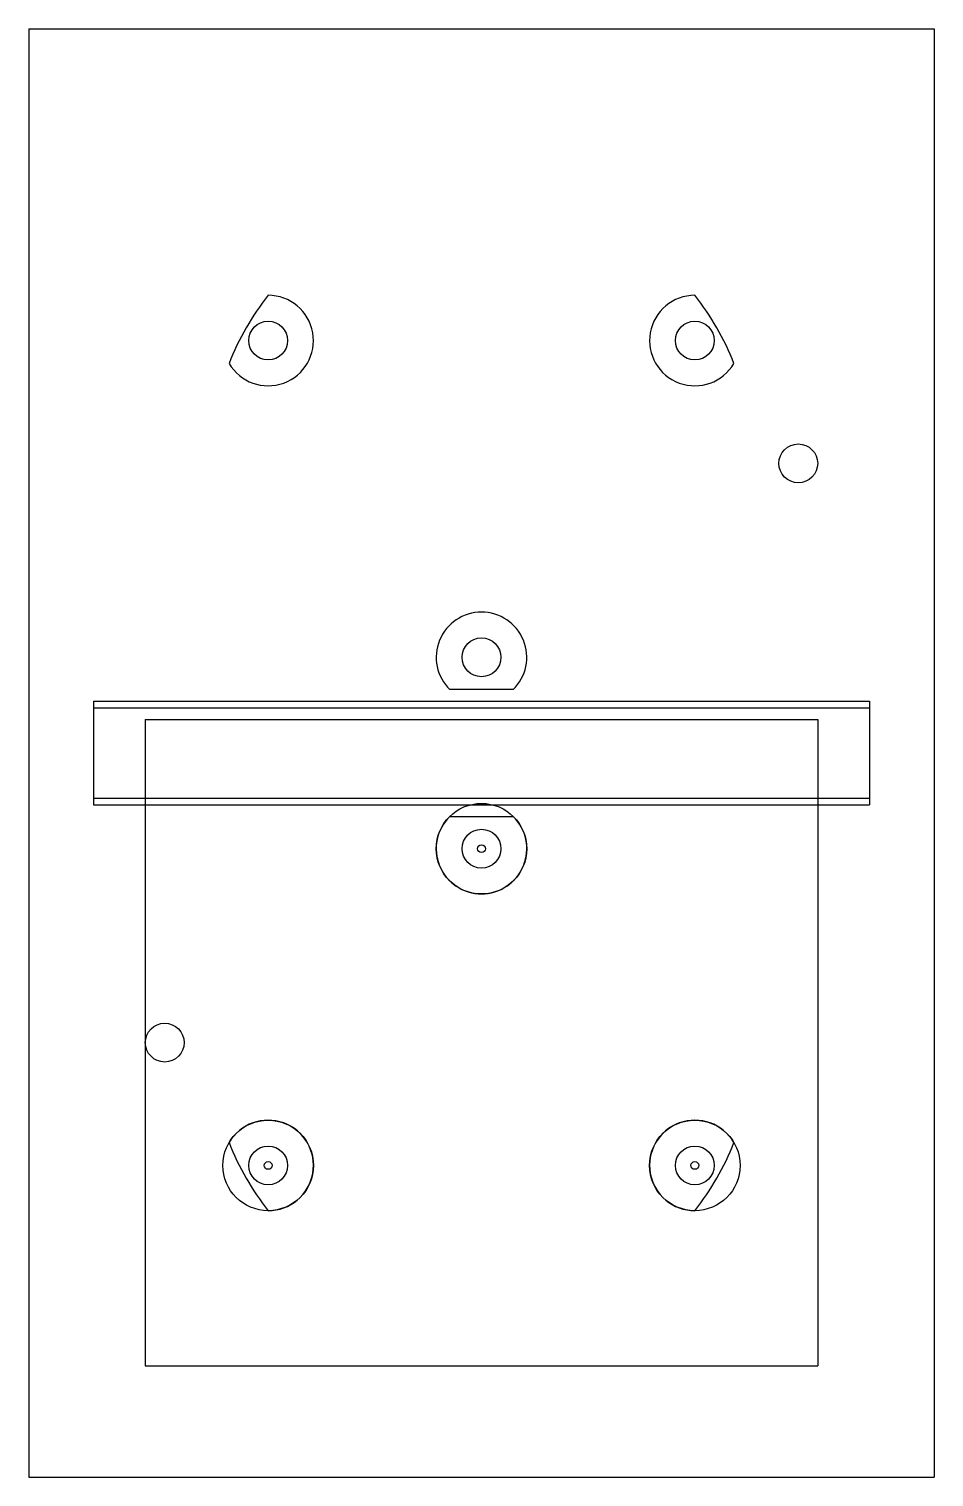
# Model space of a CAD drawing. Header units: millimetres. Extents: x -35 to 35, y -34 to 78.
import ezdxf

# ---------------------------------------------------------------- set-up
doc = ezdxf.new("R2010")
doc.units = ezdxf.units.MM
for name, color, linetype in [('FENCE_CONTACT_BAND_AND_PINS', 1, 'Continuous'), ('ITEM1_BLANK', 5, 'Continuous'), ('ITEM1_SEAT_PLANE_PADS_AND_POCKETS_Z0', 1, 'Continuous'), ('ITEM1_TOP_FACE_FENCE_FOOT_PINS', 3, 'Continuous'), ('ITEM2_PLAIN_PLATE_BLANK', 3, 'Continuous'), ('ITEM3_BALL_GAUGE_PLATE_BLANK', 1, 'Continuous'), ('ITEM3_BALL_GAUGE_PLATE_BOSSES_AND_GAUGE_HOLES', 5, 'Continuous')]:
    doc.layers.add(name, color=color, linetype=linetype)

msp = doc.modelspace()

# ---------------------------------------------------------------- linework, layer by layer
at = {"layer": 'FENCE_CONTACT_BAND_AND_PINS'}
for p, q in [((-30, 26.4), (-30, 18.4)), ((-30, 26.4), (30, 26.4)), ((30, 26.4), (30, 18.4)), ((-30, 18.4), (30, 18.4))]:
    msp.add_line(p, q, dxfattribs=at)
for centre in [(24.5, 44.8), (-24.5, 0)]:
    msp.add_circle(centre, 1.5, dxfattribs=at)
at = {"layer": 'ITEM1_BLANK'}
for p, q in [((-35, 78.4), (35, 78.4)), ((-35, 78.4), (-35, -33.6)), ((35, 78.4), (35, -33.6)), ((-35, -33.6), (35, -33.6))]:
    msp.add_line(p, q, dxfattribs=at)
at = {"layer": 'ITEM1_SEAT_PLANE_PADS_AND_POCKETS_Z0'}
for p, q in [((2.45, 27.3), (-2.45, 27.3)), ((-30, 25.9), (-30, 18.9)), ((-30, 25.9), (30, 25.9)), ((30, 25.9), (30, 18.9)), ((-30, 18.9), (30, 18.9)), ((-2.45, 17.5), (2.45, 17.5))]:
    msp.add_line(p, q, dxfattribs=at)
for centre in [(-16.5, 54.3), (16.5, 54.3), (24.5, 44.8), (0, 29.8), (0, 15), (-24.5, 0), (-16.5, -9.5), (16.5, -9.5)]:
    msp.add_circle(centre, 1.5, dxfattribs=at)
for centre, radius, start, end in [((0, 44.8), 21, 141.7534, 158.3836), ((-16.5, 54.3), 3.5, -149.7391, 89.8761), ((16.5, 54.3), 3.5, 90.1239, -30.2609), ((0, 44.8), 21, 21.6164, 38.2466), ((0, 29.8), 3.5, -45.5847, -134.4153), ((0, 15), 3.5, 134.4153, 45.5847), ((-16.5, -9.5), 3.5, -89.8761, 149.7391), ((16.5, -9.5), 3.5, 30.2609, -90.1239), ((0, 0), 21, -158.3836, -141.7534), ((0, 0), 21, -38.2466, -21.6164)]:
    msp.add_arc(centre, radius, start, end, dxfattribs=at)
at = {"layer": 'ITEM1_TOP_FACE_FENCE_FOOT_PINS'}
for p, q in [((2.45, 27.3), (-2.45, 27.3)), ((-30, 25.9), (-30, 18.9)), ((-30, 25.9), (30, 25.9)), ((30, 25.9), (30, 18.9)), ((-30, 18.9), (30, 18.9)), ((-2.45, 17.5), (2.45, 17.5))]:
    msp.add_line(p, q, dxfattribs=at)
for centre in [(-16.5, 54.3), (16.5, 54.3), (24.5, 44.8), (0, 29.8), (0, 15), (-24.5, 0), (-16.5, -9.5), (16.5, -9.5)]:
    msp.add_circle(centre, 1.5, dxfattribs=at)
for centre, radius, start, end in [((0, 44.8), 21, 141.7534, 158.3836), ((-16.5, 54.3), 3.5, -149.7391, 89.8761), ((16.5, 54.3), 3.5, 90.1239, -30.2609), ((0, 44.8), 21, 21.6164, 38.2466), ((0, 29.8), 3.5, -45.5847, -134.4153), ((0, 15), 3.5, 134.4153, 45.5847), ((-16.5, -9.5), 3.5, -89.8761, 149.7391), ((16.5, -9.5), 3.5, 30.2609, -90.1239), ((0, 0), 21, -158.3836, -141.7534), ((0, 0), 21, -38.2466, -21.6164)]:
    msp.add_arc(centre, radius, start, end, dxfattribs=at)
at = {"layer": 'ITEM2_PLAIN_PLATE_BLANK'}
for p, q in [((-35, 78.4), (35, 78.4)), ((-35, 78.4), (-35, -33.6)), ((35, 78.4), (35, -33.6)), ((-35, -33.6), (35, -33.6))]:
    msp.add_line(p, q, dxfattribs=at)
at = {"layer": 'ITEM3_BALL_GAUGE_PLATE_BLANK'}
for p, q in [((-26, 25), (26, 25)), ((-26, 25), (-26, -25)), ((26, 25), (26, -25)), ((-26, -25), (26, -25))]:
    msp.add_line(p, q, dxfattribs=at)
for centre in [(0, 15), (-16.5, -9.5), (16.5, -9.5)]:
    msp.add_circle(centre, 0.3, dxfattribs=at)
at = {"layer": 'ITEM3_BALL_GAUGE_PLATE_BOSSES_AND_GAUGE_HOLES'}
for centre, radius in [((0, 15), 3.5), ((0, 15), 0.3), ((-16.5, -9.5), 3.5), ((16.5, -9.5), 3.5), ((-16.5, -9.5), 0.3), ((16.5, -9.5), 0.3)]:
    msp.add_circle(centre, radius, dxfattribs=at)

doc.saveas('drawing.dxf')
